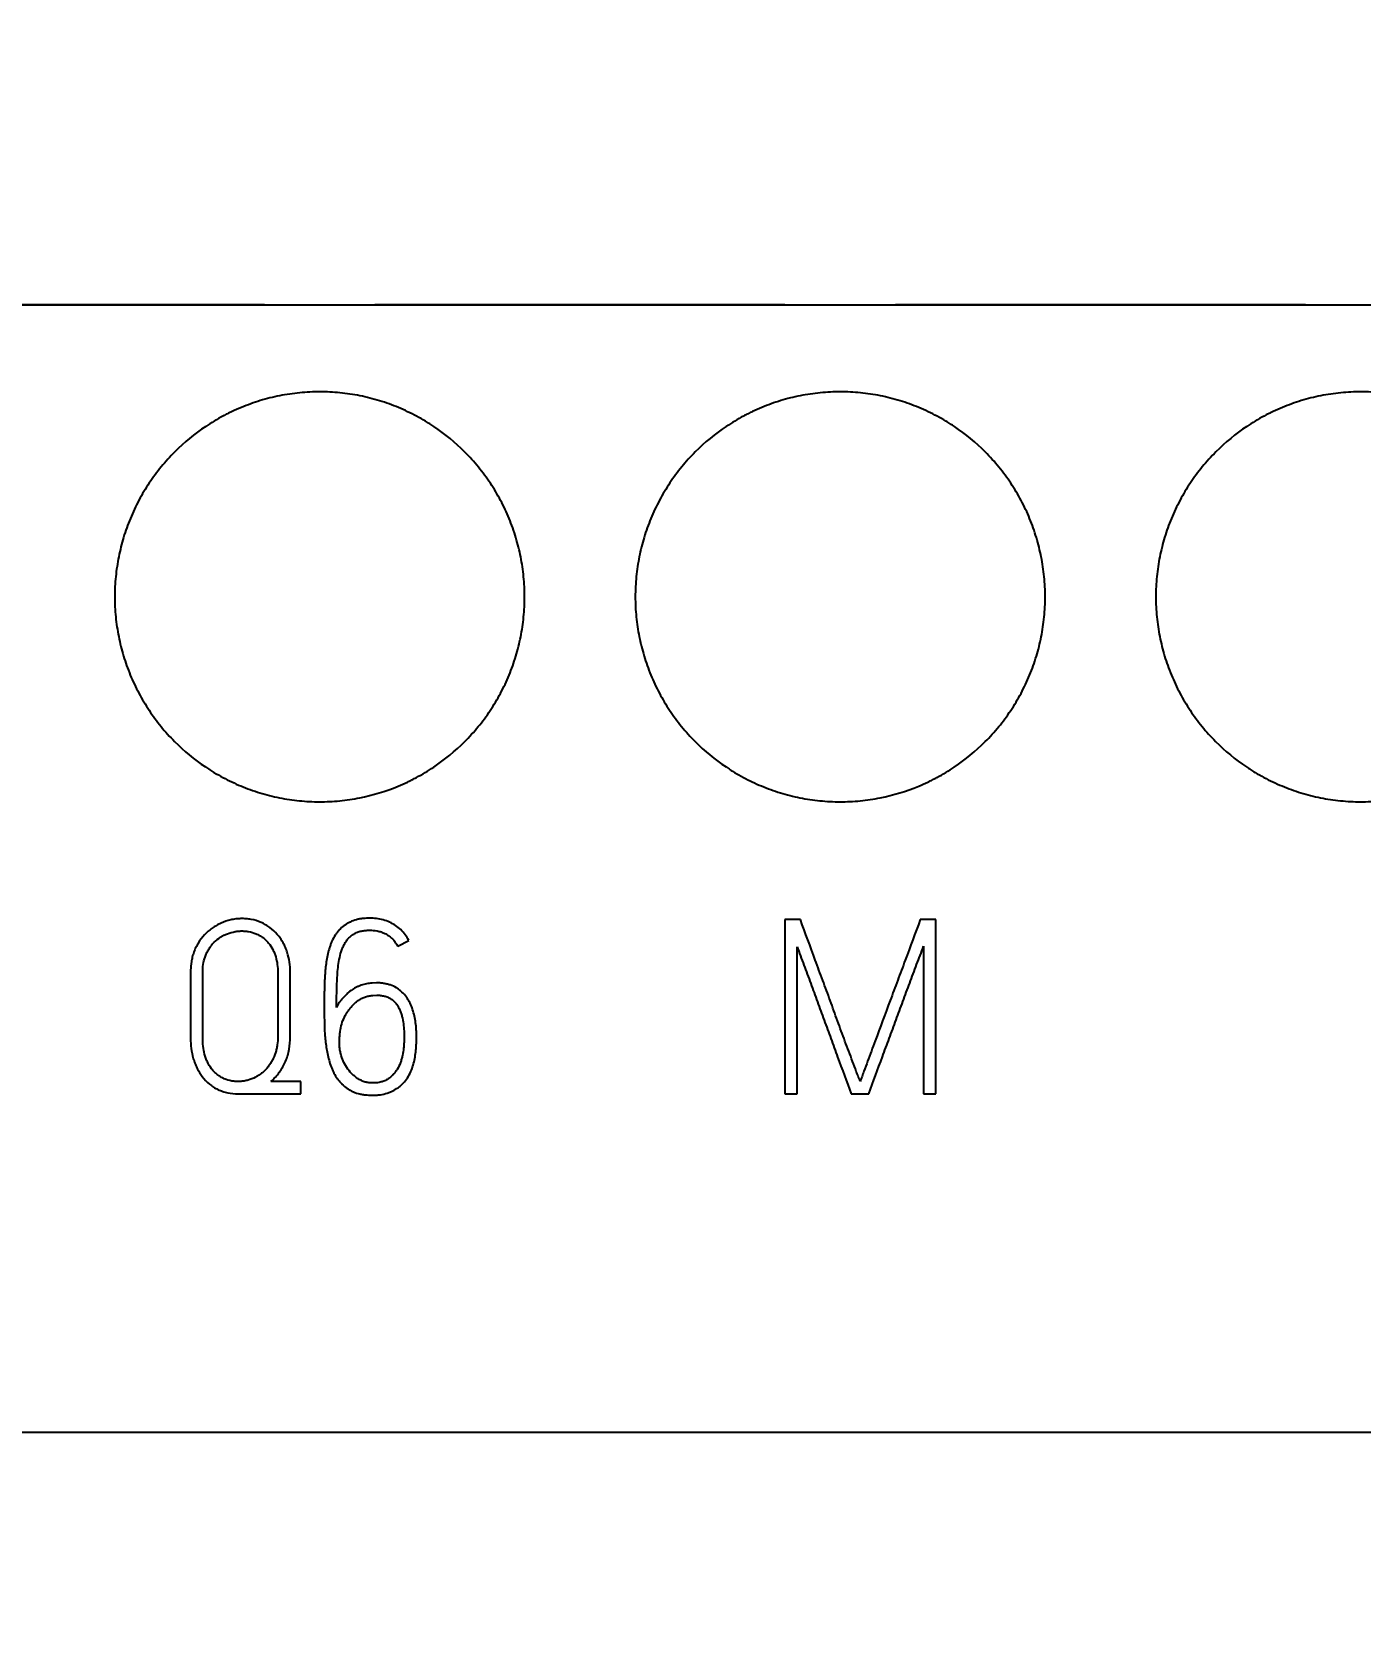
# Model space of a CAD drawing. Extents: x 0 to 420, y 0 to 297.
# Drawn here: x 108.32 to 121.28, y 140.4 to 156.12 of the extents above; entities that cross this region are included whole.
import ezdxf

# ---------------------------------------------------------------- set-up
doc = ezdxf.new("R2010")
doc.units = 0
doc.header["$LTSCALE"] = 23.1
for name, color, linetype in [('10000_FRONT', 7, 'CONTINUOUS'), ('10100_DIM_FRONT', 7, 'CONTINUOUS'), ('10500_FRONT_LABELING', 7, 'CONTINUOUS')]:
    doc.layers.add(name, color=color, linetype=linetype)
doc.styles.get("Standard").update_dxf_attribs({"font": 'txt', "width": 0.8})
doc.dimstyles.new('DIMSTYLE_1', dxfattribs={"dimtxt": 3.5, "dimasz": 3.5, "dimexe": 0.18, "dimexo": 0.0625, "dimgap": 0.09, "dimtad": 1, "dimtxsty": 'STANDARD', "dimcen": 0.09, "dimazin": 3, "dimtp": 0.05, "dimtm": 0.05, "dimtfac": 1, "dimtofl": 0, "dimtmove": 0, "dimatfit": 3, "dimtolj": 1})

# ---------------------------------------------------------------- blocks, each defined once
blk = doc.blocks.new('*D0')
at = {"layer": '10100_DIM_FRONT', "linetype": 'CONTINUOUS'}
for p, q in [((159.574, 187.462), (159.574, 124.671)), ((80.074, 147.013), (80.074, 124.671)), ((80.074, 126.671), (119.824, 126.671)), ((159.574, 126.671), (119.824, 126.671))]:
    blk.add_line(p, q, dxfattribs=at)
for points in [[(83.574, 127.171), (80.074, 126.671), (83.574, 126.171)], [(156.074, 126.171), (159.574, 126.671), (156.074, 127.171)]]:
    blk.add_solid(points, dxfattribs=at)
at = {"layer": '10100_DIM_FRONT', "linetype": 'CONTINUOUS', "width": 0.714286}
blk.add_text('79,5', height=3.5, dxfattribs=at).set_placement((115.994, 127.546))
blk = doc.blocks.new('*D1')
at = {"layer": '10100_DIM_FRONT', "linetype": 'CONTINUOUS'}
for p, q in [((88.074177, 187.462099), (88.074177, 132.024382)), ((159.574177, 147.949506), (159.574177, 132.024382)), ((88.074177, 134.024382), (123.824177, 134.024382)), ((159.574177, 134.024382), (123.824177, 134.024382))]:
    blk.add_line(p, q, dxfattribs=at)
for points in [[(91.574177, 134.524382), (88.074177, 134.024382), (91.574177, 133.524382)], [(156.074177, 133.524382), (159.574177, 134.024382), (156.074177, 134.524382)]]:
    blk.add_solid(points, dxfattribs=at)
at = {"layer": '10100_DIM_FRONT', "linetype": 'CONTINUOUS', "width": 0.660714}
blk.add_text('71,5', height=3.5, dxfattribs=at).set_placement((120.380361, 134.899382))

msp = doc.modelspace()

# ---------------------------------------------------------------- linework, layer by layer
at = {"layer": '10000_FRONT', "color": 7, "linetype": 'CONTINUOUS'}
for p, q in [((88.074, 153.463), (159.574, 153.463)), ((110.585, 153.461), (106.583, 153.461)), ((110.584, 153.463), (110.585, 153.461)), ((111.663, 153.461), (111.664, 153.463)), ((115.665, 153.461), (111.663, 153.461)), ((115.664, 153.463), (115.665, 153.461)), ((116.743, 153.461), (116.744, 153.463)), ((120.745, 153.461), (116.743, 153.461)), ((120.744, 153.463), (120.745, 153.461)), ((88.074, 142.463), (159.574, 142.463))]:
    msp.add_line(p, q, dxfattribs=at)
for points, knots in [([(113.124, 150.613), (113.124, 150.679), (113.121, 150.744), (113.108, 150.874), (113.099, 150.938), (113.073, 151.065), (113.058, 151.128), (113.029, 151.222), (113.019, 151.254), (112.997, 151.316), (112.985, 151.346), (112.948, 151.437), (112.892, 151.555), (112.826, 151.666), (112.771, 151.748), (112.753, 151.775), (112.714, 151.827), (112.693, 151.853), (112.631, 151.93), (112.587, 151.979), (112.449, 152.117), (112.348, 152.2), (112.225, 152.283), (112.212, 152.292), (112.184, 152.309), (112.17, 152.318), (112.127, 152.344), (112.099, 152.36), (112.012, 152.406), (111.953, 152.434), (111.832, 152.485), (111.771, 152.507), (111.677, 152.536), (111.645, 152.544), (111.581, 152.56), (111.549, 152.568), (111.452, 152.587), (111.322, 152.606), (111.191, 152.613), (111.061, 152.613), (110.995, 152.61), (110.897, 152.6), (110.864, 152.596), (110.798, 152.587), (110.766, 152.581), (110.669, 152.562), (110.606, 152.546), (110.481, 152.508), (110.42, 152.486), (110.329, 152.448), (110.298, 152.435), (110.254, 152.414), (110.239, 152.407), (110.209, 152.392), (110.136, 152.354), (110.066, 152.311), (109.903, 152.203), (109.802, 152.12), (109.686, 152.003), (109.663, 151.979), (109.619, 151.93), (109.598, 151.906), (109.536, 151.83), (109.497, 151.778), (109.425, 151.669), (109.391, 151.613), (109.345, 151.527), (109.33, 151.497), (109.302, 151.438), (109.289, 151.408), (109.251, 151.317), (109.207, 151.194), (109.176, 151.068), (109.156, 150.972), (109.151, 150.94), (109.141, 150.876), (109.137, 150.843), (109.127, 150.745), (109.124, 150.679), (109.124, 150.613)], [0, 0, 0, 0, 0.03125, 0.03125, 0.0625, 0.0625, 0.09375, 0.09375, 0.109375, 0.109375, 0.125, 0.125, 0.15625, 0.1875, 0.1875, 0.203125, 0.203125, 0.21875, 0.21875, 0.25, 0.25, 0.3125, 0.3125, 0.320312, 0.320312, 0.328125, 0.328125, 0.34375, 0.34375, 0.375, 0.375, 0.40625, 0.40625, 0.421875, 0.421875, 0.4375, 0.4375, 0.46875, 0.5, 0.5, 0.53125, 0.53125, 0.546875, 0.546875, 0.5625, 0.5625, 0.59375, 0.59375, 0.625, 0.625, 0.640625, 0.640625, 0.648438, 0.648438, 0.65625, 0.6875, 0.6875, 0.75, 0.75, 0.765625, 0.765625, 0.78125, 0.78125, 0.8125, 0.8125, 0.84375, 0.84375, 0.859375, 0.859375, 0.875, 0.875, 0.90625, 0.9375, 0.9375, 0.953125, 0.953125, 0.96875, 0.96875, 1, 1, 1, 1]), ([(118.204, 150.613), (118.204, 150.679), (118.201, 150.744), (118.188, 150.874), (118.179, 150.938), (118.153, 151.065), (118.138, 151.128), (118.109, 151.222), (118.099, 151.254), (118.077, 151.316), (118.065, 151.346), (118.028, 151.437), (117.972, 151.555), (117.906, 151.666), (117.851, 151.748), (117.833, 151.775), (117.794, 151.827), (117.773, 151.853), (117.711, 151.93), (117.667, 151.979), (117.529, 152.117), (117.428, 152.2), (117.305, 152.283), (117.292, 152.292), (117.264, 152.309), (117.25, 152.318), (117.207, 152.344), (117.179, 152.36), (117.092, 152.406), (117.033, 152.434), (116.912, 152.485), (116.851, 152.507), (116.757, 152.536), (116.725, 152.544), (116.661, 152.56), (116.629, 152.568), (116.532, 152.587), (116.402, 152.606), (116.271, 152.613), (116.141, 152.613), (116.075, 152.61), (115.977, 152.6), (115.944, 152.596), (115.878, 152.587), (115.846, 152.581), (115.749, 152.562), (115.686, 152.546), (115.561, 152.508), (115.5, 152.486), (115.409, 152.448), (115.378, 152.435), (115.334, 152.414), (115.319, 152.407), (115.289, 152.392), (115.216, 152.354), (115.146, 152.311), (114.983, 152.203), (114.882, 152.12), (114.766, 152.003), (114.743, 151.979), (114.699, 151.93), (114.678, 151.906), (114.616, 151.83), (114.577, 151.778), (114.505, 151.669), (114.471, 151.613), (114.425, 151.527), (114.41, 151.497), (114.382, 151.438), (114.369, 151.408), (114.331, 151.317), (114.287, 151.194), (114.256, 151.068), (114.236, 150.972), (114.231, 150.94), (114.221, 150.876), (114.217, 150.843), (114.207, 150.745), (114.204, 150.679), (114.204, 150.613)], [0, 0, 0, 0, 0.03125, 0.03125, 0.0625, 0.0625, 0.09375, 0.09375, 0.109375, 0.109375, 0.125, 0.125, 0.15625, 0.1875, 0.1875, 0.203125, 0.203125, 0.21875, 0.21875, 0.25, 0.25, 0.3125, 0.3125, 0.320312, 0.320312, 0.328125, 0.328125, 0.34375, 0.34375, 0.375, 0.375, 0.40625, 0.40625, 0.421875, 0.421875, 0.4375, 0.4375, 0.46875, 0.5, 0.5, 0.53125, 0.53125, 0.546875, 0.546875, 0.5625, 0.5625, 0.59375, 0.59375, 0.625, 0.625, 0.640625, 0.640625, 0.648438, 0.648438, 0.65625, 0.6875, 0.6875, 0.75, 0.75, 0.765625, 0.765625, 0.78125, 0.78125, 0.8125, 0.8125, 0.84375, 0.84375, 0.859375, 0.859375, 0.875, 0.875, 0.90625, 0.9375, 0.9375, 0.953125, 0.953125, 0.96875, 0.96875, 1, 1, 1, 1]), ([(123.284, 150.613), (123.284, 150.679), (123.281, 150.744), (123.268, 150.874), (123.259, 150.938), (123.233, 151.065), (123.218, 151.128), (123.189, 151.222), (123.179, 151.254), (123.157, 151.316), (123.145, 151.346), (123.108, 151.437), (123.052, 151.555), (122.986, 151.666), (122.931, 151.748), (122.913, 151.775), (122.874, 151.827), (122.853, 151.853), (122.791, 151.93), (122.747, 151.979), (122.609, 152.117), (122.508, 152.2), (122.385, 152.283), (122.372, 152.292), (122.344, 152.309), (122.33, 152.318), (122.287, 152.344), (122.259, 152.36), (122.172, 152.406), (122.113, 152.434), (121.992, 152.485), (121.931, 152.507), (121.837, 152.536), (121.805, 152.544), (121.741, 152.56), (121.709, 152.568), (121.612, 152.587), (121.482, 152.606), (121.351, 152.613), (121.221, 152.613), (121.155, 152.61), (121.057, 152.6), (121.024, 152.596), (120.958, 152.587), (120.926, 152.581), (120.829, 152.562), (120.766, 152.546), (120.641, 152.508), (120.58, 152.486), (120.489, 152.448), (120.458, 152.435), (120.414, 152.414), (120.399, 152.407), (120.369, 152.392), (120.296, 152.354), (120.226, 152.311), (120.063, 152.203), (119.962, 152.12), (119.846, 152.003), (119.823, 151.979), (119.779, 151.93), (119.758, 151.906), (119.696, 151.83), (119.657, 151.778), (119.585, 151.669), (119.551, 151.613), (119.505, 151.527), (119.49, 151.497), (119.462, 151.438), (119.449, 151.408), (119.411, 151.317), (119.367, 151.194), (119.336, 151.068), (119.316, 150.972), (119.311, 150.94), (119.301, 150.876), (119.297, 150.843), (119.287, 150.745), (119.284, 150.679), (119.284, 150.613)], [0, 0, 0, 0, 0.03125, 0.03125, 0.0625, 0.0625, 0.09375, 0.09375, 0.109375, 0.109375, 0.125, 0.125, 0.15625, 0.1875, 0.1875, 0.203125, 0.203125, 0.21875, 0.21875, 0.25, 0.25, 0.3125, 0.3125, 0.320312, 0.320312, 0.328125, 0.328125, 0.34375, 0.34375, 0.375, 0.375, 0.40625, 0.40625, 0.421875, 0.421875, 0.4375, 0.4375, 0.46875, 0.5, 0.5, 0.53125, 0.53125, 0.546875, 0.546875, 0.5625, 0.5625, 0.59375, 0.59375, 0.625, 0.625, 0.640625, 0.640625, 0.648438, 0.648438, 0.65625, 0.6875, 0.6875, 0.75, 0.75, 0.765625, 0.765625, 0.78125, 0.78125, 0.8125, 0.8125, 0.84375, 0.84375, 0.859375, 0.859375, 0.875, 0.875, 0.90625, 0.9375, 0.9375, 0.953125, 0.953125, 0.96875, 0.96875, 1, 1, 1, 1]), ([(109.124, 150.613), (109.124, 150.547), (109.127, 150.482), (109.14, 150.352), (109.15, 150.288), (109.175, 150.161), (109.191, 150.098), (109.219, 150.004), (109.229, 149.973), (109.251, 149.911), (109.263, 149.88), (109.301, 149.789), (109.356, 149.671), (109.423, 149.56), (109.477, 149.478), (109.496, 149.452), (109.535, 149.399), (109.555, 149.373), (109.617, 149.296), (109.661, 149.248), (109.799, 149.109), (109.9, 149.026), (110.023, 148.944), (110.037, 148.935), (110.064, 148.917), (110.078, 148.908), (110.121, 148.883), (110.15, 148.866), (110.236, 148.82), (110.295, 148.792), (110.416, 148.742), (110.477, 148.719), (110.571, 148.691), (110.603, 148.682), (110.667, 148.666), (110.699, 148.658), (110.796, 148.639), (110.926, 148.62), (111.057, 148.613), (111.188, 148.613), (111.253, 148.616), (111.352, 148.626), (111.385, 148.63), (111.45, 148.64), (111.612, 148.668), (111.768, 148.715), (111.92, 148.778), (111.95, 148.791), (111.995, 148.812), (112.01, 148.82), (112.039, 148.835), (112.112, 148.873), (112.183, 148.915), (112.345, 149.024), (112.446, 149.107), (112.563, 149.223), (112.585, 149.247), (112.629, 149.296), (112.651, 149.321), (112.713, 149.396), (112.752, 149.449), (112.824, 149.557), (112.857, 149.613), (112.904, 149.7), (112.918, 149.729), (112.947, 149.788), (112.96, 149.818), (112.997, 149.909), (113.041, 150.032), (113.073, 150.158), (113.092, 150.254), (113.098, 150.286), (113.107, 150.351), (113.111, 150.383), (113.121, 150.482), (113.124, 150.547), (113.124, 150.613)], [0, 0, 0, 0, 0.03125, 0.03125, 0.0625, 0.0625, 0.09375, 0.09375, 0.109375, 0.109375, 0.125, 0.125, 0.15625, 0.1875, 0.1875, 0.203125, 0.203125, 0.21875, 0.21875, 0.25, 0.25, 0.3125, 0.3125, 0.320312, 0.320312, 0.328125, 0.328125, 0.34375, 0.34375, 0.375, 0.375, 0.40625, 0.40625, 0.421875, 0.421875, 0.4375, 0.4375, 0.46875, 0.5, 0.5, 0.53125, 0.53125, 0.546875, 0.546875, 0.5625, 0.625, 0.625, 0.640625, 0.640625, 0.648438, 0.648438, 0.65625, 0.6875, 0.6875, 0.75, 0.75, 0.765625, 0.765625, 0.78125, 0.78125, 0.8125, 0.8125, 0.84375, 0.84375, 0.859375, 0.859375, 0.875, 0.875, 0.90625, 0.9375, 0.9375, 0.953125, 0.953125, 0.96875, 0.96875, 1, 1, 1, 1]), ([(114.204, 150.613), (114.204, 150.547), (114.207, 150.482), (114.22, 150.352), (114.23, 150.288), (114.255, 150.161), (114.271, 150.098), (114.299, 150.004), (114.309, 149.973), (114.331, 149.911), (114.343, 149.88), (114.381, 149.789), (114.436, 149.671), (114.503, 149.56), (114.557, 149.478), (114.576, 149.452), (114.615, 149.399), (114.635, 149.373), (114.697, 149.296), (114.741, 149.248), (114.879, 149.109), (114.98, 149.026), (115.103, 148.944), (115.117, 148.935), (115.144, 148.917), (115.158, 148.908), (115.201, 148.883), (115.23, 148.866), (115.316, 148.82), (115.375, 148.792), (115.496, 148.742), (115.557, 148.719), (115.651, 148.691), (115.683, 148.682), (115.747, 148.666), (115.779, 148.658), (115.876, 148.639), (116.006, 148.62), (116.137, 148.613), (116.268, 148.613), (116.333, 148.616), (116.432, 148.626), (116.465, 148.63), (116.53, 148.64), (116.692, 148.668), (116.848, 148.715), (117, 148.778), (117.03, 148.791), (117.075, 148.812), (117.09, 148.82), (117.119, 148.835), (117.192, 148.873), (117.263, 148.915), (117.425, 149.024), (117.526, 149.107), (117.643, 149.223), (117.665, 149.247), (117.709, 149.296), (117.731, 149.321), (117.793, 149.396), (117.832, 149.449), (117.904, 149.557), (117.937, 149.613), (117.984, 149.7), (117.998, 149.729), (118.027, 149.788), (118.04, 149.818), (118.077, 149.909), (118.121, 150.032), (118.153, 150.158), (118.172, 150.254), (118.178, 150.286), (118.187, 150.351), (118.191, 150.383), (118.201, 150.482), (118.204, 150.547), (118.204, 150.613)], [0, 0, 0, 0, 0.03125, 0.03125, 0.0625, 0.0625, 0.09375, 0.09375, 0.109375, 0.109375, 0.125, 0.125, 0.15625, 0.1875, 0.1875, 0.203125, 0.203125, 0.21875, 0.21875, 0.25, 0.25, 0.3125, 0.3125, 0.320312, 0.320312, 0.328125, 0.328125, 0.34375, 0.34375, 0.375, 0.375, 0.40625, 0.40625, 0.421875, 0.421875, 0.4375, 0.4375, 0.46875, 0.5, 0.5, 0.53125, 0.53125, 0.546875, 0.546875, 0.5625, 0.625, 0.625, 0.640625, 0.640625, 0.648438, 0.648438, 0.65625, 0.6875, 0.6875, 0.75, 0.75, 0.765625, 0.765625, 0.78125, 0.78125, 0.8125, 0.8125, 0.84375, 0.84375, 0.859375, 0.859375, 0.875, 0.875, 0.90625, 0.9375, 0.9375, 0.953125, 0.953125, 0.96875, 0.96875, 1, 1, 1, 1]), ([(119.284, 150.613), (119.284, 150.547), (119.287, 150.482), (119.3, 150.352), (119.31, 150.288), (119.335, 150.161), (119.351, 150.098), (119.379, 150.004), (119.389, 149.973), (119.411, 149.911), (119.423, 149.88), (119.461, 149.789), (119.516, 149.671), (119.583, 149.56), (119.637, 149.478), (119.656, 149.452), (119.695, 149.399), (119.715, 149.373), (119.777, 149.296), (119.821, 149.248), (119.959, 149.109), (120.06, 149.026), (120.183, 148.944), (120.197, 148.935), (120.224, 148.917), (120.238, 148.908), (120.281, 148.883), (120.31, 148.866), (120.396, 148.82), (120.455, 148.792), (120.576, 148.742), (120.637, 148.719), (120.731, 148.691), (120.763, 148.682), (120.827, 148.666), (120.859, 148.658), (120.956, 148.639), (121.086, 148.62), (121.217, 148.613), (121.348, 148.613), (121.413, 148.616), (121.512, 148.626), (121.545, 148.63), (121.61, 148.64), (121.772, 148.668), (121.928, 148.715), (122.08, 148.778), (122.11, 148.791), (122.155, 148.812), (122.17, 148.82), (122.199, 148.835), (122.272, 148.873), (122.343, 148.915), (122.505, 149.024), (122.606, 149.107), (122.723, 149.223), (122.745, 149.247), (122.789, 149.296), (122.811, 149.321), (122.873, 149.396), (122.912, 149.449), (122.984, 149.557), (123.017, 149.613), (123.064, 149.7), (123.078, 149.729), (123.107, 149.788), (123.12, 149.818), (123.157, 149.909), (123.201, 150.032), (123.233, 150.158), (123.252, 150.254), (123.258, 150.286), (123.267, 150.351), (123.271, 150.383), (123.281, 150.482), (123.284, 150.547), (123.284, 150.613)], [0, 0, 0, 0, 0.03125, 0.03125, 0.0625, 0.0625, 0.09375, 0.09375, 0.109375, 0.109375, 0.125, 0.125, 0.15625, 0.1875, 0.1875, 0.203125, 0.203125, 0.21875, 0.21875, 0.25, 0.25, 0.3125, 0.3125, 0.320312, 0.320312, 0.328125, 0.328125, 0.34375, 0.34375, 0.375, 0.375, 0.40625, 0.40625, 0.421875, 0.421875, 0.4375, 0.4375, 0.46875, 0.5, 0.5, 0.53125, 0.53125, 0.546875, 0.546875, 0.5625, 0.625, 0.625, 0.640625, 0.640625, 0.648438, 0.648438, 0.65625, 0.6875, 0.6875, 0.75, 0.75, 0.765625, 0.765625, 0.78125, 0.78125, 0.8125, 0.8125, 0.84375, 0.84375, 0.859375, 0.859375, 0.875, 0.875, 0.90625, 0.9375, 0.9375, 0.953125, 0.953125, 0.96875, 0.96875, 1, 1, 1, 1])]:
    msp.add_open_spline(points, degree=3, knots=knots, dxfattribs=at)
at = {"layer": '10500_FRONT_LABELING', "color": 7, "linetype": 'CONTINUOUS'}
for p, q in [((115.664, 147.463), (115.664, 145.763)), ((115.815, 147.463), (115.664, 147.463)), ((117.138, 147.463), (116.985, 147.463)), ((117.138, 145.763), (117.138, 147.463)), ((111.885, 147.204), (111.993, 147.26)), ((115.784, 145.763), (115.784, 147.199)), ((117.018, 147.204), (117.018, 145.763)), ((109.864, 146.949), (109.864, 146.305)), ((109.982, 146.305), (109.982, 146.949)), ((110.715, 146.949), (110.715, 146.32)), ((110.836, 146.32), (110.836, 146.949)), ((111.677, 146.845), (111.635, 146.843)), ((111.644, 146.723), (111.682, 146.725)), ((110.939, 145.883), (110.647, 145.883)), ((110.939, 145.763), (110.939, 145.883)), ((110.326, 145.763), (110.939, 145.763)), ((115.664, 145.763), (115.784, 145.763)), ((116.31, 145.763), (116.482, 145.763)), ((117.018, 145.763), (117.138, 145.763))]:
    msp.add_line(p, q, dxfattribs=at)
for points, knots in [([(110.836, 146.949), (110.836, 147.016), (110.827, 147.081), (110.802, 147.16), (110.796, 147.176), (110.783, 147.207), (110.776, 147.221), (110.76, 147.25), (110.751, 147.265), (110.737, 147.285), (110.732, 147.292), (110.722, 147.305), (110.716, 147.312), (110.689, 147.343), (110.665, 147.366), (110.625, 147.395), (110.611, 147.405), (110.582, 147.421), (110.567, 147.429), (110.521, 147.449), (110.489, 147.459), (110.439, 147.468), (110.423, 147.47), (110.389, 147.472), (110.373, 147.473), (110.339, 147.472), (110.322, 147.471), (110.289, 147.467), (110.272, 147.464), (110.224, 147.453), (110.192, 147.442), (110.154, 147.425), (110.146, 147.422), (110.131, 147.414), (110.124, 147.41), (110.102, 147.398), (110.088, 147.389), (110.061, 147.37), (110.048, 147.36), (110.029, 147.343), (110.023, 147.338), (110.011, 147.326), (110.005, 147.32), (109.976, 147.289), (109.956, 147.263), (109.931, 147.22), (109.923, 147.206), (109.908, 147.176), (109.902, 147.16), (109.89, 147.129), (109.885, 147.113), (109.877, 147.081), (109.874, 147.065), (109.869, 147.032), (109.867, 147.016), (109.865, 146.982), (109.864, 146.966), (109.864, 146.949)], [0, 0, 0, 0, 0.125, 0.125, 0.15625, 0.15625, 0.1875, 0.1875, 0.21875, 0.21875, 0.234375, 0.234375, 0.25, 0.25, 0.3125, 0.3125, 0.34375, 0.34375, 0.375, 0.375, 0.4375, 0.4375, 0.46875, 0.46875, 0.5, 0.5, 0.53125, 0.53125, 0.5625, 0.5625, 0.625, 0.625, 0.640625, 0.640625, 0.65625, 0.65625, 0.6875, 0.6875, 0.71875, 0.71875, 0.734375, 0.734375, 0.75, 0.75, 0.8125, 0.8125, 0.84375, 0.84375, 0.875, 0.875, 0.90625, 0.90625, 0.9375, 0.9375, 0.96875, 0.96875, 1, 1, 1, 1]), ([(109.982, 146.949), (109.982, 146.975), (109.984, 147), (109.991, 147.05), (109.997, 147.074), (110.009, 147.11), (110.014, 147.122), (110.025, 147.145), (110.031, 147.157), (110.044, 147.178), (110.051, 147.189), (110.066, 147.21), (110.074, 147.22), (110.099, 147.248), (110.118, 147.265), (110.149, 147.287), (110.16, 147.294), (110.182, 147.307), (110.194, 147.313), (110.229, 147.328), (110.253, 147.336), (110.291, 147.345), (110.304, 147.347), (110.329, 147.351), (110.342, 147.352), (110.367, 147.352), (110.38, 147.352), (110.405, 147.351), (110.418, 147.349), (110.456, 147.342), (110.48, 147.335), (110.515, 147.32), (110.527, 147.314), (110.549, 147.302), (110.56, 147.295), (110.58, 147.279), (110.59, 147.271), (110.608, 147.254), (110.617, 147.244), (110.641, 147.214), (110.655, 147.193), (110.672, 147.159), (110.678, 147.147), (110.687, 147.124), (110.691, 147.112), (110.702, 147.075), (110.707, 147.05), (110.714, 147), (110.715, 146.975), (110.715, 146.949)], [0, 0, 0, 0, 0.0625, 0.0625, 0.125, 0.125, 0.15625, 0.15625, 0.1875, 0.1875, 0.21875, 0.21875, 0.25, 0.25, 0.3125, 0.3125, 0.34375, 0.34375, 0.375, 0.375, 0.4375, 0.4375, 0.46875, 0.46875, 0.5, 0.5, 0.53125, 0.53125, 0.5625, 0.5625, 0.625, 0.625, 0.65625, 0.65625, 0.6875, 0.6875, 0.71875, 0.71875, 0.75, 0.75, 0.8125, 0.8125, 0.84375, 0.84375, 0.875, 0.875, 0.9375, 0.9375, 1, 1, 1, 1]), ([(111.993, 147.26), (111.983, 147.28), (111.972, 147.299), (111.945, 147.333), (111.931, 147.35), (111.899, 147.38), (111.882, 147.394), (111.845, 147.418), (111.826, 147.429), (111.766, 147.456), (111.723, 147.468), (111.657, 147.476), (111.635, 147.477), (111.591, 147.477), (111.57, 147.476), (111.537, 147.472), (111.526, 147.471), (111.504, 147.467), (111.493, 147.465), (111.461, 147.456), (111.441, 147.449), (111.411, 147.435), (111.401, 147.43), (111.382, 147.418), (111.373, 147.412), (111.346, 147.393), (111.33, 147.378), (111.307, 147.354), (111.3, 147.346), (111.287, 147.328), (111.281, 147.319), (111.263, 147.292), (111.252, 147.272), (111.239, 147.243), (111.235, 147.232), (111.227, 147.212), (111.223, 147.201), (111.213, 147.17), (111.208, 147.149), (111.198, 147.107), (111.194, 147.085), (111.187, 147.043), (111.184, 147.021), (111.18, 146.978), (111.178, 146.957), (111.174, 146.913), (111.173, 146.892), (111.171, 146.848), (111.171, 146.826), (111.17, 146.783), (111.169, 146.761), (111.168, 146.696), (111.168, 146.652), (111.168, 146.565), (111.169, 146.522), (111.17, 146.435), (111.171, 146.392), (111.175, 146.327), (111.177, 146.306), (111.182, 146.262), (111.185, 146.241), (111.191, 146.198), (111.195, 146.177), (111.204, 146.134), (111.209, 146.113), (111.221, 146.07), (111.227, 146.049), (111.239, 146.017), (111.243, 146.007), (111.252, 145.986), (111.257, 145.976), (111.273, 145.946), (111.285, 145.927), (111.304, 145.9), (111.311, 145.891), (111.326, 145.874), (111.334, 145.866), (111.357, 145.842), (111.375, 145.828), (111.403, 145.809), (111.413, 145.803), (111.432, 145.792), (111.442, 145.787), (111.473, 145.774), (111.494, 145.767), (111.528, 145.759), (111.539, 145.757), (111.561, 145.754), (111.595, 145.75), (111.628, 145.749), (111.662, 145.749), (111.673, 145.75), (111.696, 145.752), (111.707, 145.753), (111.74, 145.758), (111.762, 145.763), (111.794, 145.773), (111.805, 145.777), (111.826, 145.786), (111.836, 145.791), (111.866, 145.807), (111.885, 145.819), (111.911, 145.84), (111.919, 145.847), (111.935, 145.863), (111.943, 145.871), (111.965, 145.897), (111.978, 145.915), (112.001, 145.954), (112.011, 145.974), (112.036, 146.036), (112.047, 146.08), (112.058, 146.146), (112.061, 146.168), (112.065, 146.212), (112.067, 146.234), (112.069, 146.279), (112.069, 146.301), (112.069, 146.345), (112.068, 146.367), (112.064, 146.433), (112.058, 146.477), (112.044, 146.542), (112.038, 146.564), (112.024, 146.607), (112.016, 146.628), (112.001, 146.658), (111.995, 146.668), (111.984, 146.687), (111.978, 146.697), (111.958, 146.724), (111.943, 146.741), (111.918, 146.764), (111.91, 146.771), (111.892, 146.785), (111.882, 146.791), (111.853, 146.809), (111.833, 146.818), (111.801, 146.829), (111.79, 146.832), (111.768, 146.837), (111.757, 146.839), (111.734, 146.843), (111.723, 146.844), (111.7, 146.846), (111.689, 146.846), (111.677, 146.845)], [0, 0, 0, 0, 0.015625, 0.015625, 0.03125, 0.03125, 0.046875, 0.046875, 0.0625, 0.0625, 0.09375, 0.09375, 0.109375, 0.109375, 0.125, 0.125, 0.132812, 0.132812, 0.140625, 0.140625, 0.15625, 0.15625, 0.164062, 0.164062, 0.171875, 0.171875, 0.1875, 0.1875, 0.195312, 0.195312, 0.203125, 0.203125, 0.21875, 0.21875, 0.226562, 0.226562, 0.234375, 0.234375, 0.25, 0.25, 0.265625, 0.265625, 0.28125, 0.28125, 0.296875, 0.296875, 0.3125, 0.3125, 0.328125, 0.328125, 0.34375, 0.34375, 0.375, 0.375, 0.40625, 0.40625, 0.4375, 0.4375, 0.453125, 0.453125, 0.46875, 0.46875, 0.484375, 0.484375, 0.5, 0.5, 0.515625, 0.515625, 0.523438, 0.523438, 0.53125, 0.53125, 0.546875, 0.546875, 0.554688, 0.554688, 0.5625, 0.5625, 0.578125, 0.578125, 0.585938, 0.585938, 0.59375, 0.59375, 0.609375, 0.609375, 0.617188, 0.617188, 0.625, 0.640625, 0.640625, 0.648438, 0.648438, 0.65625, 0.65625, 0.671875, 0.671875, 0.679688, 0.679688, 0.6875, 0.6875, 0.703125, 0.703125, 0.710938, 0.710938, 0.71875, 0.71875, 0.734375, 0.734375, 0.75, 0.75, 0.78125, 0.78125, 0.796875, 0.796875, 0.8125, 0.8125, 0.828125, 0.828125, 0.84375, 0.84375, 0.875, 0.875, 0.890625, 0.890625, 0.90625, 0.90625, 0.914062, 0.914062, 0.921875, 0.921875, 0.9375, 0.9375, 0.945312, 0.945312, 0.953125, 0.953125, 0.96875, 0.96875, 0.976562, 0.976562, 0.984375, 0.984375, 0.992188, 0.992188, 1, 1, 1, 1]), ([(111.288, 146.607), (111.288, 146.659), (111.289, 146.711), (111.291, 146.789), (111.291, 146.815), (111.293, 146.867), (111.295, 146.893), (111.298, 146.945), (111.3, 146.971), (111.306, 147.023), (111.31, 147.049), (111.32, 147.1), (111.326, 147.125), (111.338, 147.162), (111.342, 147.174), (111.352, 147.198), (111.358, 147.21), (111.37, 147.233), (111.377, 147.245), (111.392, 147.266), (111.401, 147.276), (111.419, 147.295), (111.429, 147.304), (111.45, 147.319), (111.461, 147.326), (111.479, 147.335), (111.485, 147.337), (111.498, 147.342), (111.504, 147.344), (111.523, 147.35), (111.536, 147.352), (111.562, 147.356), (111.575, 147.358), (111.601, 147.359), (111.615, 147.36), (111.654, 147.358), (111.68, 147.355), (111.718, 147.345), (111.731, 147.34), (111.755, 147.33), (111.767, 147.325), (111.79, 147.311), (111.801, 147.304), (111.822, 147.287), (111.831, 147.278), (111.849, 147.259), (111.857, 147.249), (111.872, 147.227), (111.879, 147.216), (111.885, 147.204)], [0, 0, 0, 0, 0.125, 0.125, 0.1875, 0.1875, 0.25, 0.25, 0.3125, 0.3125, 0.375, 0.375, 0.4375, 0.4375, 0.46875, 0.46875, 0.5, 0.5, 0.53125, 0.53125, 0.5625, 0.5625, 0.59375, 0.59375, 0.625, 0.625, 0.640625, 0.640625, 0.65625, 0.65625, 0.6875, 0.6875, 0.71875, 0.71875, 0.75, 0.75, 0.8125, 0.8125, 0.84375, 0.84375, 0.875, 0.875, 0.90625, 0.90625, 0.9375, 0.9375, 0.96875, 0.96875, 1, 1, 1, 1]), ([(116.4, 145.883), (116.392, 145.899), (116.386, 145.916), (116.374, 145.949), (116.367, 145.965), (116.349, 146.014), (116.337, 146.047), (116.3, 146.146), (116.275, 146.211), (116.226, 146.343), (116.202, 146.409), (116.165, 146.508), (116.153, 146.541), (116.13, 146.607), (116.118, 146.64), (116.094, 146.706), (116.082, 146.739), (116.058, 146.805), (116.046, 146.837), (116.021, 146.903), (116.009, 146.936), (115.984, 147.002), (115.924, 147.167), (115.864, 147.331), (115.815, 147.463)], [0, 0, 0, 0, 0.03125, 0.03125, 0.0625, 0.0625, 0.125, 0.125, 0.25, 0.25, 0.375, 0.375, 0.4375, 0.4375, 0.5, 0.5, 0.5625, 0.5625, 0.625, 0.625, 0.6875, 0.6875, 0.75, 1, 1, 1, 1]), ([(116.985, 147.463), (116.936, 147.331), (116.888, 147.2), (116.814, 147.002), (116.79, 146.936), (116.74, 146.805), (116.716, 146.739), (116.642, 146.542), (116.594, 146.41), (116.52, 146.213), (116.496, 146.147), (116.459, 146.048), (116.447, 146.016), (116.429, 145.966), (116.423, 145.95), (116.411, 145.916), (116.406, 145.9), (116.4, 145.883)], [0, 0, 0, 0, 0.25, 0.25, 0.375, 0.375, 0.5, 0.5, 0.75, 0.75, 0.875, 0.875, 0.9375, 0.9375, 0.96875, 0.96875, 1, 1, 1, 1]), ([(115.784, 147.199), (115.805, 147.139), (115.827, 147.079), (115.872, 146.96), (115.894, 146.9), (115.938, 146.78), (115.96, 146.721), (116.004, 146.601), (116.025, 146.541), (116.058, 146.451), (116.069, 146.421), (116.092, 146.362), (116.103, 146.332), (116.135, 146.242), (116.157, 146.182), (116.222, 146.002), (116.267, 145.883), (116.31, 145.763)], [0, 0, 0, 0, 0.125, 0.125, 0.25, 0.25, 0.375, 0.375, 0.5, 0.5, 0.5625, 0.5625, 0.625, 0.625, 0.75, 0.75, 1, 1, 1, 1]), ([(116.482, 145.763), (116.527, 145.883), (116.571, 146.003), (116.638, 146.184), (116.66, 146.244), (116.694, 146.334), (116.705, 146.364), (116.727, 146.424), (116.738, 146.454), (116.771, 146.544), (116.793, 146.604), (116.838, 146.724), (116.86, 146.784), (116.905, 146.904), (116.927, 146.964), (116.973, 147.084), (116.996, 147.144), (117.018, 147.204)], [0, 0, 0, 0, 0.25, 0.25, 0.375, 0.375, 0.4375, 0.4375, 0.5, 0.5, 0.625, 0.625, 0.75, 0.75, 0.875, 0.875, 1, 1, 1, 1]), ([(111.635, 146.843), (111.616, 146.842), (111.598, 146.84), (111.562, 146.833), (111.545, 146.828), (111.519, 146.819), (111.51, 146.815), (111.493, 146.808), (111.485, 146.804), (111.46, 146.792), (111.445, 146.782), (111.423, 146.766), (111.416, 146.761), (111.402, 146.749), (111.395, 146.743), (111.375, 146.724), (111.362, 146.711), (111.344, 146.69), (111.338, 146.684), (111.326, 146.67), (111.321, 146.662), (111.305, 146.64), (111.296, 146.624), (111.288, 146.607)], [0, 0, 0, 0, 0.125, 0.125, 0.25, 0.25, 0.3125, 0.3125, 0.375, 0.375, 0.5, 0.5, 0.5625, 0.5625, 0.625, 0.625, 0.75, 0.75, 0.8125, 0.8125, 0.875, 0.875, 1, 1, 1, 1]), ([(111.682, 146.725), (111.695, 146.726), (111.707, 146.725), (111.731, 146.722), (111.743, 146.72), (111.767, 146.714), (111.779, 146.71), (111.802, 146.7), (111.813, 146.694), (111.828, 146.684), (111.833, 146.681), (111.843, 146.673), (111.847, 146.669), (111.86, 146.656), (111.868, 146.646), (111.879, 146.631), (111.882, 146.626), (111.889, 146.616), (111.892, 146.61), (111.9, 146.594), (111.906, 146.583), (111.915, 146.56), (111.918, 146.549), (111.925, 146.525), (111.928, 146.513), (111.936, 146.477), (111.94, 146.453), (111.945, 146.405), (111.947, 146.381), (111.948, 146.344), (111.949, 146.332), (111.949, 146.308), (111.948, 146.295), (111.947, 146.271), (111.947, 146.259), (111.945, 146.235), (111.944, 146.222), (111.94, 146.186), (111.937, 146.162), (111.929, 146.126), (111.926, 146.115), (111.92, 146.091), (111.916, 146.079), (111.903, 146.045), (111.892, 146.022), (111.873, 145.991), (111.866, 145.981), (111.851, 145.961), (111.843, 145.952), (111.825, 145.935), (111.816, 145.926), (111.797, 145.911), (111.786, 145.904), (111.764, 145.893), (111.753, 145.888), (111.73, 145.88), (111.717, 145.877), (111.681, 145.87), (111.656, 145.869), (111.625, 145.869), (111.619, 145.87), (111.606, 145.871), (111.6, 145.872), (111.582, 145.875), (111.57, 145.877), (111.546, 145.885), (111.535, 145.89), (111.513, 145.901), (111.502, 145.907), (111.482, 145.921), (111.472, 145.929), (111.453, 145.945), (111.444, 145.953), (111.418, 145.98), (111.402, 145.999), (111.375, 146.04), (111.363, 146.062), (111.343, 146.107), (111.336, 146.13), (111.327, 146.166), (111.324, 146.178), (111.32, 146.202), (111.319, 146.214), (111.316, 146.251), (111.316, 146.275), (111.318, 146.311), (111.319, 146.323), (111.321, 146.348), (111.322, 146.36), (111.327, 146.396), (111.332, 146.42), (111.346, 146.467), (111.355, 146.489), (111.371, 146.523), (111.377, 146.533), (111.39, 146.554), (111.397, 146.564), (111.411, 146.584), (111.418, 146.593), (111.433, 146.612), (111.441, 146.622), (111.458, 146.64), (111.467, 146.648), (111.486, 146.664), (111.495, 146.671), (111.511, 146.682), (111.516, 146.685), (111.527, 146.691), (111.532, 146.694), (111.549, 146.702), (111.56, 146.706), (111.584, 146.713), (111.595, 146.716), (111.62, 146.721), (111.632, 146.722), (111.644, 146.723)], [0, 0, 0, 0, 0.015625, 0.015625, 0.03125, 0.03125, 0.046875, 0.046875, 0.0625, 0.0625, 0.070312, 0.070312, 0.078125, 0.078125, 0.09375, 0.09375, 0.101562, 0.101562, 0.109375, 0.109375, 0.125, 0.125, 0.140625, 0.140625, 0.15625, 0.15625, 0.1875, 0.1875, 0.21875, 0.21875, 0.234375, 0.234375, 0.25, 0.25, 0.265625, 0.265625, 0.28125, 0.28125, 0.3125, 0.3125, 0.328125, 0.328125, 0.34375, 0.34375, 0.375, 0.375, 0.390625, 0.390625, 0.40625, 0.40625, 0.421875, 0.421875, 0.4375, 0.4375, 0.453125, 0.453125, 0.46875, 0.46875, 0.5, 0.5, 0.507812, 0.507812, 0.515625, 0.515625, 0.53125, 0.53125, 0.546875, 0.546875, 0.5625, 0.5625, 0.578125, 0.578125, 0.59375, 0.59375, 0.625, 0.625, 0.65625, 0.65625, 0.6875, 0.6875, 0.703125, 0.703125, 0.71875, 0.71875, 0.75, 0.75, 0.765625, 0.765625, 0.78125, 0.78125, 0.8125, 0.8125, 0.84375, 0.84375, 0.859375, 0.859375, 0.875, 0.875, 0.890625, 0.890625, 0.90625, 0.90625, 0.921875, 0.921875, 0.9375, 0.9375, 0.945312, 0.945312, 0.953125, 0.953125, 0.96875, 0.96875, 0.984375, 0.984375, 1, 1, 1, 1]), ([(109.864, 146.305), (109.864, 146.239), (109.872, 146.173), (109.895, 146.093), (109.901, 146.077), (109.913, 146.046), (109.919, 146.031), (109.934, 146.001), (109.942, 145.987), (109.955, 145.965), (109.959, 145.958), (109.968, 145.944), (109.973, 145.938), (109.998, 145.904), (110.021, 145.88), (110.06, 145.848), (110.074, 145.838), (110.102, 145.82), (110.131, 145.804), (110.162, 145.792), (110.194, 145.781), (110.21, 145.776), (110.259, 145.766), (110.293, 145.763), (110.326, 145.763)], [0, 0, 0, 0, 0.25, 0.25, 0.3125, 0.3125, 0.375, 0.375, 0.4375, 0.4375, 0.46875, 0.46875, 0.5, 0.5, 0.625, 0.625, 0.6875, 0.6875, 0.75, 0.8125, 0.8125, 0.875, 0.875, 1, 1, 1, 1]), ([(110.715, 146.32), (110.715, 146.293), (110.714, 146.267), (110.708, 146.228), (110.706, 146.215), (110.7, 146.19), (110.697, 146.177), (110.685, 146.139), (110.675, 146.115), (110.656, 146.08), (110.65, 146.069), (110.636, 146.046), (110.628, 146.036), (110.603, 146.005), (110.585, 145.986), (110.554, 145.961), (110.544, 145.953), (110.521, 145.939), (110.51, 145.932), (110.475, 145.914), (110.45, 145.904), (110.412, 145.893), (110.399, 145.89), (110.373, 145.886), (110.36, 145.885), (110.333, 145.883), (110.32, 145.883), (110.3, 145.884), (110.294, 145.885), (110.28, 145.886), (110.274, 145.887), (110.241, 145.892), (110.21, 145.901), (110.18, 145.916), (110.168, 145.922), (110.162, 145.925), (110.145, 145.936), (110.124, 145.951), (110.104, 145.968), (110.086, 145.987), (110.077, 145.997), (110.053, 146.029), (110.039, 146.051), (110.022, 146.087), (110.017, 146.099), (110.008, 146.124), (110.004, 146.137), (109.994, 146.174), (109.989, 146.2), (109.983, 146.253), (109.982, 146.279), (109.982, 146.305)], [0, 0, 0, 0, 0.0625, 0.0625, 0.09375, 0.09375, 0.125, 0.125, 0.1875, 0.1875, 0.21875, 0.21875, 0.25, 0.25, 0.3125, 0.3125, 0.34375, 0.34375, 0.375, 0.375, 0.4375, 0.4375, 0.46875, 0.46875, 0.5, 0.5, 0.53125, 0.53125, 0.546875, 0.546875, 0.5625, 0.5625, 0.625, 0.640625, 0.640625, 0.65625, 0.65625, 0.6875, 0.71875, 0.71875, 0.75, 0.75, 0.8125, 0.8125, 0.84375, 0.84375, 0.875, 0.875, 0.9375, 0.9375, 1, 1, 1, 1]), ([(110.647, 145.883), (110.663, 145.897), (110.678, 145.911), (110.706, 145.941), (110.718, 145.957), (110.736, 145.981), (110.742, 145.99), (110.753, 146.007), (110.758, 146.016), (110.774, 146.043), (110.783, 146.061), (110.799, 146.098), (110.806, 146.118), (110.817, 146.157), (110.822, 146.177), (110.833, 146.238), (110.836, 146.278), (110.836, 146.32)], [0, 0, 0, 0, 0.125, 0.125, 0.25, 0.25, 0.3125, 0.3125, 0.375, 0.375, 0.5, 0.5, 0.625, 0.625, 0.75, 0.75, 1, 1, 1, 1])]:
    msp.add_open_spline(points, degree=3, knots=knots, dxfattribs=at)

# ---------------------------------------------------------------- dimensions: what is measured, and where the dimension line sits
at = {"layer": '10100_DIM_FRONT', "linetype": 'CONTINUOUS'}
for base, p1, p2, text, picture, middle in [((159.574, 126.671), (80.074, 147.013), (159.574, 187.462), '79,5', '*D0', (120.994, 129.296)), ((159.574, 134.024), (88.074, 187.462), (159.574, 147.95), '71,5', '*D1', (125.005, 136.649))]:
    dim = msp.add_linear_dim(base=base, p1=p1, p2=p2, text=text, dimstyle='DIMSTYLE_1', dxfattribs=at)
    dim.commit()
    dim.dimension.update_dxf_attribs({"geometry": picture, "text_midpoint": middle, "dimtype": 160})

doc.saveas('drawing.dxf')
